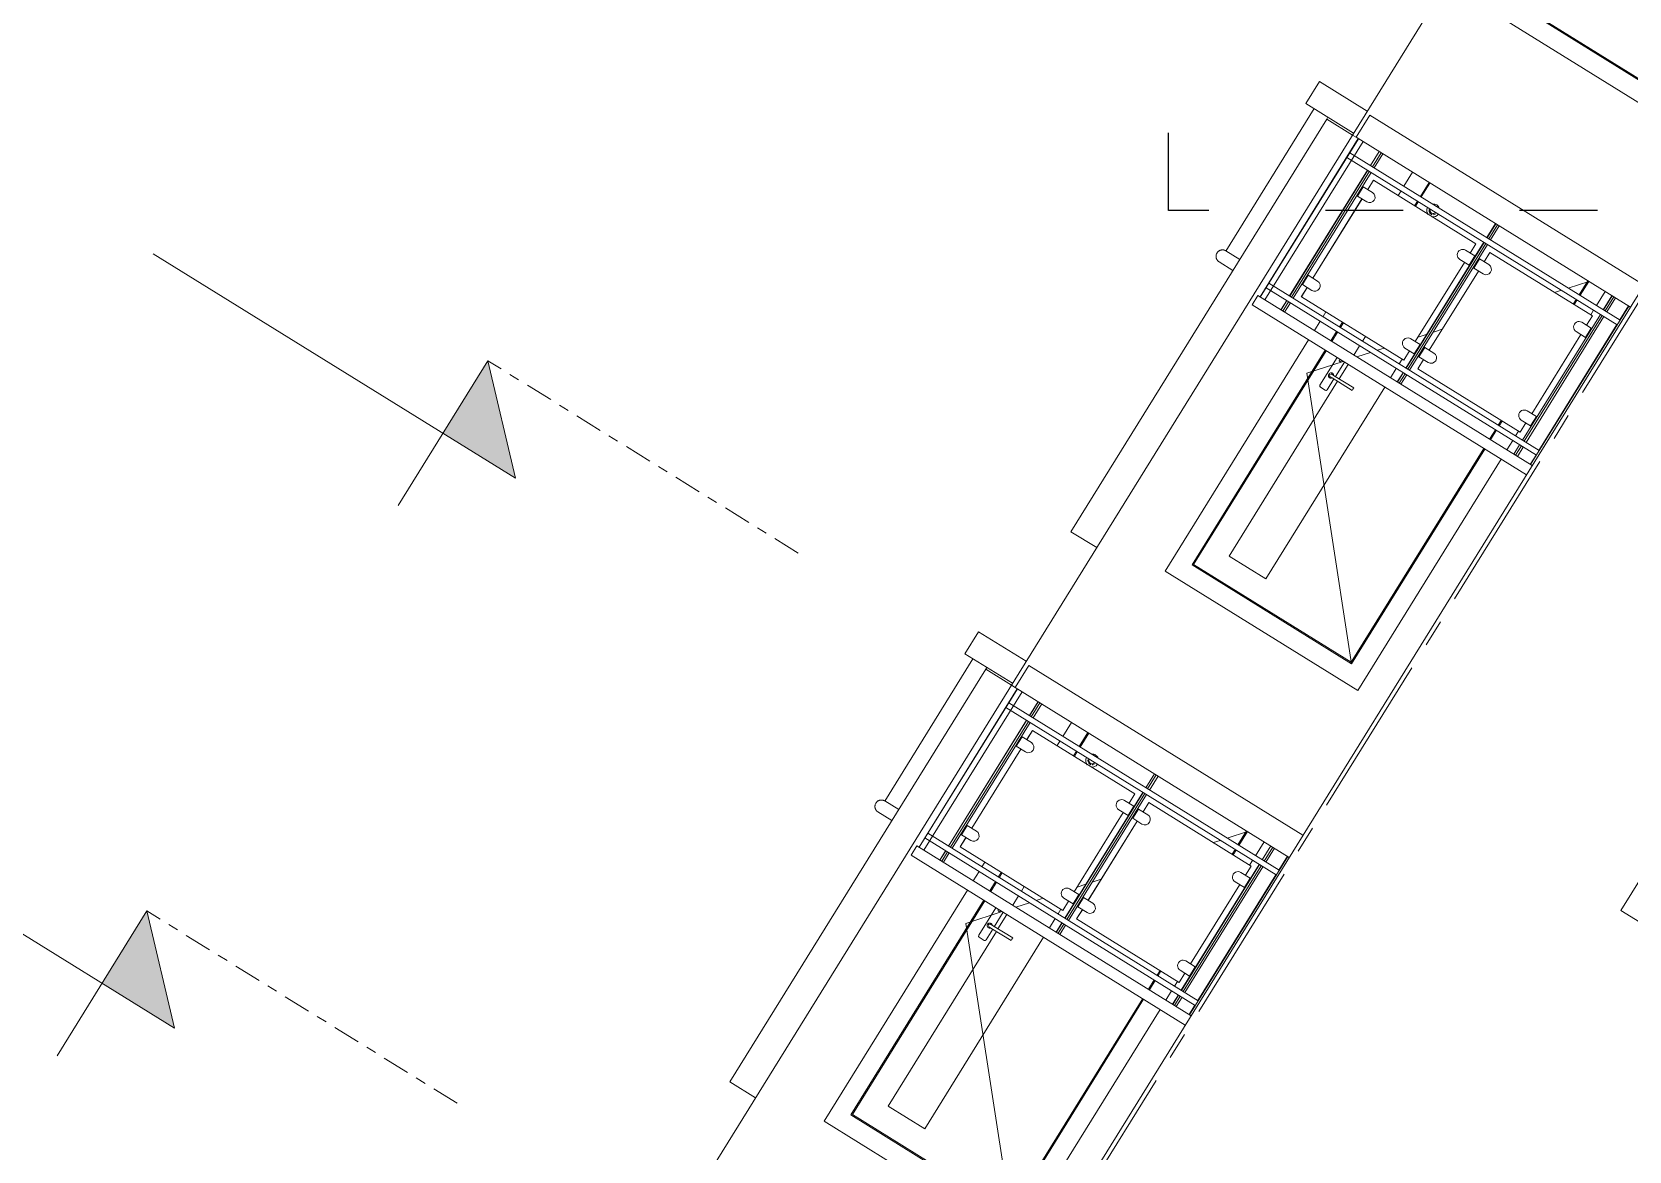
# Model space of a CAD drawing. Header units: millimetres. Extents: x 1373 to 40779, y 1939 to 6439.
# Drawn here: x 3104.5 to 3289.5, y 2469.5 to 2599.2 of the extents above; entities that cross this region are included whole.
import ezdxf

# ---------------------------------------------------------------- set-up
doc = ezdxf.new("R2010")
doc.units = ezdxf.units.MM
for name, pattern in [('ACAD_ISO03W100', [30, 12, -18]), ('Centre', [1.34939, 0.635, -0.23813, 0.23813, -0.23813]), ('IMPORT-CENTER2', [112.5, 75, -12.5, 12.5, -12.5])]:
    doc.linetypes.add(name, pattern=pattern)
for name, color, linetype, lineweight in [('A-DETL', 6, 'Continuous', 30), ('A-DOOR', 31, 'Continuous', 18), ('A-DOOR-FRAM', 31, 'Continuous', 18), ('A-FLOR', 192, 'Continuous', 30), ('A-FLOR-HRAL', 11, 'Continuous', 18), ('A-FLOR-LEVL', 51, 'Continuous', 18), ('A-GLAZ', 151, 'Continuous', 18), ('A-WALL', 20, 'Continuous', 9), ('HESAPLAMALAR', 2, 'Continuous', 30), ('S-GRID', 252, 'IMPORT-CENTER2', 5)]:
    doc.layers.add(name, color=color, linetype=linetype, lineweight=lineweight)

# ---------------------------------------------------------------- blocks, each defined once
blk = doc.blocks.new('A$Cc8751f80')
at = {"linetype": 'ACAD_ISO03W100', "ltscale": 3, "elevation": 20236.31}
blk.add_lwpolyline([(4428.69, 0), (0, 0), (0, 4561.66), (4428.69, 4561.66)], close=True, dxfattribs=at)
blk = doc.blocks.new('JTIRJRT')
at = {"layer": 'A-FLOR-LEVL'}
for points in [[(21893.2, -2072.24), (21893.2, -2111.74), (21932.7, -2072.24)], [(21893.2, -2372.24), (21893.2, -2411.74), (21932.7, -2372.24)]]:
    blk.add_hatch(color=256, dxfattribs=at).paths.add_polyline_path(points)
for p, q in [((21893.2, -2111.74), (21893.2, -2032.75)), ((21932.7, -2072.24), (21735.23, -2072.24)), ((21932.7, -2072.24), (21893.2, -2111.74)), ((21893.2, -2411.74), (21893.2, -2332.75)), ((21932.7, -2372.24), (21735.23, -2372.24)), ((21932.7, -2372.24), (21893.2, -2411.74))]:
    blk.add_line(p, q, dxfattribs=at)
at = {"layer": 'A-FLOR-LEVL', "linetype": 'Centre', "ltscale": 20}
for p, q in [((22062.34, -2111.74), (21893.2, -2111.74)), ((22062.34, -2411.74), (21893.2, -2411.74))]:
    blk.add_line(p, q, dxfattribs=at)
blk = doc.blocks.new('A$Cd4cd2942')
at = {"layer": 'A-DOOR'}
for p, q in [((583.59, 1626.24), (672.09, 1729.74)), ((671.59, 1729.24), (585.59, 1729.24)), ((585.59, 1612.68), (585.59, 1729.24)), ((671.59, 1729.24), (671.59, 1612.68)), ((597.59, 1717.24), (597.59, 1621.89)), ((597.59, 1717.24), (617.59, 1717.24)), ((617.59, 1612.68), (617.59, 1717.24)), ((594.92, 1628.43), (592.26, 1628.43)), ((583.59, 1626.24), (595.02, 1612.68)), ((591.59, 1627.76), (591.59, 1612.68)), ((593.6, 1621.94), (593.59, 1621.94)), ((593.59, 1621.94), (593.59, 1621.94)), ((593.59, 1621.94), (593.59, 1621.94)), ((593.61, 1621.94), (593.6, 1621.94)), ((593.6, 1621.94), (593.6, 1621.94)), ((593.62, 1621.94), (593.61, 1621.94)), ((593.63, 1621.94), (593.62, 1621.94)), ((593.64, 1621.94), (593.63, 1621.94)), ((593.66, 1621.94), (593.64, 1621.94)), ((593.67, 1621.94), (593.66, 1621.94)), ((593.69, 1621.94), (593.67, 1621.94)), ((593.71, 1621.94), (593.69, 1621.94)), ((593.73, 1621.94), (593.71, 1621.94)), ((593.75, 1621.94), (593.73, 1621.94)), ((593.77, 1621.94), (593.75, 1621.94)), ((593.79, 1621.94), (593.77, 1621.94)), ((593.82, 1621.94), (593.79, 1621.94)), ((593.84, 1621.94), (593.82, 1621.94)), ((593.87, 1621.94), (593.84, 1621.94)), ((593.9, 1621.94), (593.87, 1621.94)), ((593.93, 1621.94), (593.9, 1621.94)), ((593.96, 1621.94), (593.93, 1621.94)), ((593.99, 1621.94), (593.96, 1621.94)), ((594.02, 1621.94), (593.99, 1621.94)), ((594.06, 1621.94), (594.02, 1621.94)), ((594.09, 1621.94), (594.06, 1621.94)), ((594.13, 1621.94), (594.09, 1621.94)), ((594.16, 1621.94), (594.13, 1621.94)), ((594.2, 1621.94), (594.16, 1621.94)), ((594.24, 1621.94), (594.2, 1621.94)), ((594.27, 1621.94), (594.24, 1621.94)), ((594.31, 1621.94), (594.27, 1621.94)), ((594.35, 1621.94), (594.31, 1621.94)), ((594.39, 1621.94), (594.35, 1621.94)), ((594.43, 1621.94), (594.39, 1621.94)), ((594.47, 1621.94), (594.43, 1621.94)), ((594.51, 1621.94), (594.47, 1621.94)), ((594.55, 1621.94), (594.51, 1621.94)), ((594.59, 1621.94), (594.55, 1621.94)), ((605.59, 1621.94), (594.59, 1621.94)), ((595.59, 1621.9), (595.59, 1627.76)), ((605.59, 1621.24), (605.59, 1621.94)), ((605.59, 1620.54), (605.59, 1621.24)), ((593.59, 1620.54), (593.59, 1620.54)), ((593.59, 1620.54), (593.59, 1620.54)), ((593.59, 1620.54), (593.6, 1620.54)), ((593.6, 1620.54), (593.6, 1620.54)), ((593.6, 1620.54), (593.61, 1620.54)), ((593.61, 1620.54), (593.62, 1620.54)), ((593.62, 1620.54), (593.63, 1620.54)), ((593.63, 1620.54), (593.64, 1620.54)), ((593.64, 1620.54), (593.65, 1620.54)), ((593.65, 1620.54), (593.67, 1620.54)), ((593.67, 1620.54), (593.68, 1620.54)), ((593.68, 1620.54), (593.7, 1620.54)), ((593.7, 1620.54), (593.72, 1620.54)), ((593.72, 1620.54), (593.74, 1620.54)), ((593.74, 1620.54), (593.76, 1620.54)), ((593.76, 1620.54), (593.79, 1620.54)), ((593.79, 1620.54), (593.81, 1620.54)), ((593.81, 1620.54), (593.84, 1620.54)), ((593.84, 1620.54), (593.86, 1620.54)), ((593.86, 1620.54), (593.89, 1620.54)), ((593.89, 1620.54), (593.92, 1620.54)), ((593.92, 1620.54), (593.95, 1620.54)), ((593.95, 1620.54), (593.98, 1620.54)), ((593.98, 1620.54), (594.02, 1620.54)), ((594.02, 1620.54), (594.05, 1620.54)), ((594.05, 1620.54), (594.08, 1620.54)), ((594.08, 1620.54), (594.12, 1620.54)), ((594.12, 1620.54), (594.15, 1620.54)), ((594.15, 1620.54), (594.19, 1620.54)), ((594.19, 1620.54), (594.23, 1620.54)), ((594.23, 1620.54), (594.26, 1620.54)), ((594.26, 1620.54), (594.3, 1620.54)), ((594.3, 1620.54), (594.34, 1620.54)), ((594.34, 1620.54), (594.38, 1620.54)), ((594.38, 1620.54), (594.42, 1620.54)), ((594.42, 1620.54), (594.46, 1620.54)), ((594.46, 1620.54), (594.5, 1620.54)), ((594.5, 1620.54), (594.54, 1620.54)), ((594.54, 1620.54), (594.58, 1620.54)), ((594.58, 1620.54), (594.59, 1620.54)), ((594.59, 1620.54), (605.59, 1620.54)), ((595.59, 1612.68), (595.59, 1620.56)), ((597.59, 1620.56), (597.59, 1612.68)), ((585.59, 1602.52), (585.59, 1607.6)), ((597.59, 1607.6), (597.59, 1602.52)), ((599.3, 1607.6), (603.58, 1602.52)), ((617.59, 1602.52), (617.59, 1607.6)), ((671.59, 1607.6), (671.59, 1602.52)), ((585.59, 1597.44), (585.59, 1599.98)), ((597.59, 1599.98), (597.59, 1597.44)), ((605.72, 1599.98), (607.86, 1597.44)), ((617.59, 1597.44), (617.59, 1599.98)), ((671.59, 1599.98), (671.59, 1597.44)), ((618.53, 1584.79), (621.31, 1581.48)), ((623.3, 1579.12), (626.11, 1575.79)), ((585.59, 1531.4), (585.59, 1533.94)), ((661.39, 1533.94), (663.53, 1531.4)), ((671.59, 1533.94), (671.59, 1531.4)), ((585.59, 1521.24), (585.59, 1528.86)), ((665.67, 1528.86), (672.09, 1521.24)), ((671.59, 1528.86), (671.59, 1521.24)), ((583.59, 1326.24), (672.09, 1429.74)), ((671.59, 1429.24), (585.59, 1429.24)), ((585.59, 1312.68), (585.59, 1429.24)), ((671.59, 1429.24), (671.59, 1312.68)), ((597.59, 1417.24), (597.59, 1321.89)), ((597.59, 1417.24), (617.59, 1417.24)), ((617.59, 1312.68), (617.59, 1417.24)), ((583.59, 1326.24), (595.02, 1312.68)), ((591.59, 1327.76), (591.59, 1312.68)), ((594.92, 1328.43), (592.26, 1328.43)), ((595.59, 1321.9), (595.59, 1327.76)), ((593.6, 1321.94), (593.59, 1321.94)), ((593.59, 1321.94), (593.59, 1321.94)), ((593.59, 1321.94), (593.59, 1321.94)), ((593.59, 1320.54), (593.59, 1320.54)), ((593.59, 1320.54), (593.59, 1320.54)), ((593.59, 1320.54), (593.6, 1320.54)), ((593.61, 1321.94), (593.6, 1321.94)), ((593.6, 1321.94), (593.6, 1321.94)), ((593.6, 1320.54), (593.6, 1320.54)), ((593.6, 1320.54), (593.61, 1320.54)), ((593.62, 1321.94), (593.61, 1321.94)), ((593.61, 1320.54), (593.62, 1320.54)), ((593.63, 1321.94), (593.62, 1321.94)), ((593.62, 1320.54), (593.63, 1320.54)), ((593.64, 1321.94), (593.63, 1321.94)), ((593.63, 1320.54), (593.64, 1320.54)), ((593.66, 1321.94), (593.64, 1321.94)), ((593.64, 1320.54), (593.65, 1320.54)), ((593.65, 1320.54), (593.67, 1320.54)), ((593.67, 1321.94), (593.66, 1321.94)), ((593.69, 1321.94), (593.67, 1321.94)), ((593.67, 1320.54), (593.68, 1320.54)), ((593.68, 1320.54), (593.7, 1320.54)), ((593.71, 1321.94), (593.69, 1321.94)), ((593.7, 1320.54), (593.72, 1320.54)), ((593.73, 1321.94), (593.71, 1321.94)), ((593.72, 1320.54), (593.74, 1320.54)), ((593.75, 1321.94), (593.73, 1321.94)), ((593.74, 1320.54), (593.76, 1320.54)), ((593.77, 1321.94), (593.75, 1321.94)), ((593.76, 1320.54), (593.79, 1320.54)), ((593.79, 1321.94), (593.77, 1321.94)), ((593.82, 1321.94), (593.79, 1321.94)), ((593.79, 1320.54), (593.81, 1320.54)), ((593.81, 1320.54), (593.84, 1320.54)), ((593.84, 1321.94), (593.82, 1321.94)), ((593.87, 1321.94), (593.84, 1321.94)), ((593.84, 1320.54), (593.86, 1320.54)), ((593.86, 1320.54), (593.89, 1320.54)), ((593.9, 1321.94), (593.87, 1321.94)), ((593.89, 1320.54), (593.92, 1320.54)), ((593.93, 1321.94), (593.9, 1321.94)), ((593.92, 1320.54), (593.95, 1320.54)), ((593.96, 1321.94), (593.93, 1321.94)), ((593.95, 1320.54), (593.98, 1320.54)), ((593.99, 1321.94), (593.96, 1321.94)), ((593.98, 1320.54), (594.02, 1320.54)), ((594.02, 1321.94), (593.99, 1321.94)), ((594.06, 1321.94), (594.02, 1321.94)), ((594.02, 1320.54), (594.05, 1320.54)), ((594.05, 1320.54), (594.08, 1320.54)), ((594.09, 1321.94), (594.06, 1321.94)), ((594.08, 1320.54), (594.12, 1320.54)), ((594.13, 1321.94), (594.09, 1321.94)), ((594.12, 1320.54), (594.15, 1320.54)), ((594.16, 1321.94), (594.13, 1321.94)), ((594.15, 1320.54), (594.19, 1320.54)), ((594.2, 1321.94), (594.16, 1321.94)), ((594.19, 1320.54), (594.23, 1320.54)), ((594.24, 1321.94), (594.2, 1321.94)), ((594.23, 1320.54), (594.26, 1320.54)), ((594.27, 1321.94), (594.24, 1321.94)), ((594.26, 1320.54), (594.3, 1320.54)), ((594.31, 1321.94), (594.27, 1321.94)), ((594.3, 1320.54), (594.34, 1320.54)), ((594.35, 1321.94), (594.31, 1321.94)), ((594.34, 1320.54), (594.38, 1320.54)), ((594.39, 1321.94), (594.35, 1321.94)), ((594.38, 1320.54), (594.42, 1320.54)), ((594.43, 1321.94), (594.39, 1321.94)), ((594.42, 1320.54), (594.46, 1320.54)), ((594.47, 1321.94), (594.43, 1321.94)), ((594.46, 1320.54), (594.5, 1320.54)), ((594.51, 1321.94), (594.47, 1321.94)), ((594.5, 1320.54), (594.54, 1320.54)), ((594.55, 1321.94), (594.51, 1321.94)), ((594.54, 1320.54), (594.58, 1320.54)), ((594.59, 1321.94), (594.55, 1321.94)), ((594.58, 1320.54), (594.59, 1320.54)), ((605.59, 1321.94), (594.59, 1321.94)), ((594.59, 1320.54), (605.59, 1320.54)), ((595.59, 1312.68), (595.59, 1320.56)), ((597.59, 1320.56), (597.59, 1312.68)), ((605.59, 1321.24), (605.59, 1321.94)), ((605.59, 1320.54), (605.59, 1321.24)), ((585.59, 1302.52), (585.59, 1307.6)), ((597.59, 1307.6), (597.59, 1302.52)), ((599.3, 1307.6), (603.58, 1302.52)), ((617.59, 1302.52), (617.59, 1307.6)), ((671.59, 1307.6), (671.59, 1302.52)), ((585.59, 1297.44), (585.59, 1299.98)), ((597.59, 1299.98), (597.59, 1297.44)), ((605.72, 1299.98), (607.86, 1297.44)), ((617.59, 1297.44), (617.59, 1299.98)), ((671.59, 1299.98), (671.59, 1297.44)), ((618.53, 1284.79), (621.31, 1281.48)), ((623.3, 1279.12), (626.11, 1275.79)), ((585.59, 1231.4), (585.59, 1233.94)), ((585.59, 1221.24), (585.59, 1228.86)), ((661.39, 1233.94), (663.53, 1231.4)), ((665.67, 1228.86), (672.09, 1221.24)), ((671.59, 1233.94), (671.59, 1231.4)), ((671.59, 1228.86), (671.59, 1221.24)), ((671.59, 1129.24), (585.59, 1129.24))]:
    blk.add_line(p, q, dxfattribs=at)
for centre, radius, start, end in [((592.26, 1627.76), 0.668, 90, 180), ((592.26, 1627.76), 0.668, 90, 150), ((594.92, 1627.76), 0.668, 0, 90), ((594.92, 1627.76), 0.668, 30, 90), ((593.59, 1621.24), 1.22, 33.93441, 180), ((593.59, 1621.24), 1.22, 180, 326.13325), ((593.59, 1621.24), 1.22, 195, 225), ((593.59, 1621.24), 1.22, 105, 135), ((593.59, 1621.24), 0.7, 150, 180), ((593.59, 1621.24), 0.7, 180, 210), ((593.59, 1621.24), 0.7, 75.71781, 120), ((593.59, 1621.24), 0.7, 240, 285), ((593.59, 1621.24), 1.22, 60, 90), ((593.59, 1621.24), 1.22, 33.93441, 45), ((593.59, 1621.24), 1.22, 240, 267.32795), ((593.59, 1613.06), 0.5, 315, 225), ((593.59, 1621.24), 1.22, 285, 326.13325), ((593.59, 1531.24), 3, 108.84984, 176.89337), ((593.59, 1531.24), 1.98, 90, 174.85057), ((593.59, 1531.24), 1.5, 90, 173.21177), ((593.59, 1531.24), 1.98, 74.95624, 90), ((593.59, 1531.24), 1.5, 6.78823, 90), ((593.59, 1531.24), 3, 3.10663, 71.15016), ((593.59, 1531.24), 1.98, 29.12526, 59.69802), ((593.59, 1531.24), 3, 233.90361, 270), ((593.59, 1531.24), 3, 270, 306), ((592.26, 1327.76), 0.668, 90, 180), ((592.26, 1327.76), 0.668, 90, 150), ((594.92, 1327.76), 0.668, 0, 90), ((594.92, 1327.76), 0.668, 30, 90), ((593.59, 1321.24), 1.22, 33.86369, 180), ((593.59, 1321.24), 1.22, 180, 326.13325), ((593.59, 1321.24), 1.22, 195, 225), ((593.59, 1321.24), 1.22, 105, 135), ((593.59, 1321.24), 0.7, 150, 180), ((593.59, 1321.24), 0.7, 180, 210), ((593.59, 1321.24), 1.22, 240, 267.32795), ((593.59, 1321.24), 0.7, 75, 120), ((593.59, 1321.24), 0.7, 240, 285), ((593.59, 1321.24), 1.22, 61.92714, 90), ((593.59, 1321.24), 1.22, 285, 326.13325), ((593.59, 1321.24), 1.22, 33.86369, 45), ((593.59, 1313.06), 0.5, 315, 225), ((593.59, 1231.24), 3, 108.84984, 176.89337), ((593.59, 1231.24), 1.98, 90, 174.85057), ((593.59, 1231.24), 3, 233.90361, 270), ((593.59, 1231.24), 1.5, 90, 173.21177), ((593.59, 1231.24), 1.98, 74.95624, 90), ((593.59, 1231.24), 1.5, 6.78823, 90), ((593.59, 1231.24), 3, 270, 306), ((593.59, 1231.24), 3, 3.10663, 71.15016), ((593.59, 1231.24), 1.98, 29.12526, 59.69802)]:
    blk.add_arc(centre, radius, start, end, dxfattribs=at)
at = {"layer": 'A-DOOR-FRAM'}
for p, q in [((681.09, 1738.74), (576.09, 1738.74)), ((576.09, 1738.74), (576.09, 1612.68)), ((681.09, 1612.68), (681.09, 1738.74)), ((585.09, 1612.68), (585.09, 1729.74)), ((585.09, 1729.74), (672.09, 1729.74)), ((585.59, 1729.24), (585.59, 1612.68)), ((585.59, 1729.24), (671.59, 1729.24)), ((671.59, 1729.24), (671.59, 1612.68)), ((672.09, 1729.74), (672.09, 1612.68)), ((576.09, 1607.6), (576.09, 1602.52)), ((585.09, 1602.52), (585.09, 1607.6)), ((585.59, 1607.6), (585.59, 1602.52)), ((671.59, 1607.6), (671.59, 1602.52)), ((672.09, 1607.6), (672.09, 1602.52)), ((681.09, 1602.52), (681.09, 1607.6)), ((576.09, 1599.98), (576.09, 1597.44)), ((585.09, 1597.44), (585.09, 1599.98)), ((585.59, 1599.98), (585.59, 1597.44)), ((671.59, 1599.98), (671.59, 1597.44)), ((672.09, 1599.98), (672.09, 1597.44)), ((681.09, 1597.44), (681.09, 1599.98)), ((576.09, 1533.94), (576.09, 1531.4)), ((585.09, 1531.4), (585.09, 1533.94)), ((585.59, 1533.94), (585.59, 1531.4)), ((671.59, 1533.94), (671.59, 1531.4)), ((672.09, 1533.94), (672.09, 1531.4)), ((681.09, 1531.4), (681.09, 1533.94)), ((576.09, 1528.86), (576.09, 1521.24)), ((585.09, 1521.24), (585.09, 1528.86)), ((585.59, 1528.86), (585.59, 1521.24)), ((671.59, 1528.86), (671.59, 1521.24)), ((672.09, 1528.86), (672.09, 1521.24)), ((681.09, 1521.24), (681.09, 1528.86)), ((681.09, 1438.74), (576.09, 1438.74)), ((576.09, 1438.74), (576.09, 1312.68)), ((681.09, 1312.68), (681.09, 1438.74)), ((585.09, 1312.68), (585.09, 1429.74)), ((585.09, 1429.74), (672.09, 1429.74)), ((585.59, 1429.24), (585.59, 1312.68)), ((585.59, 1429.24), (671.59, 1429.24)), ((671.59, 1429.24), (671.59, 1312.68)), ((672.09, 1429.74), (672.09, 1312.68)), ((576.09, 1307.6), (576.09, 1302.52)), ((585.09, 1302.52), (585.09, 1307.6)), ((585.59, 1307.6), (585.59, 1302.52)), ((671.59, 1307.6), (671.59, 1302.52)), ((672.09, 1307.6), (672.09, 1302.52)), ((681.09, 1302.52), (681.09, 1307.6)), ((576.09, 1299.98), (576.09, 1297.44)), ((585.09, 1297.44), (585.09, 1299.98)), ((585.59, 1299.98), (585.59, 1297.44)), ((671.59, 1299.98), (671.59, 1297.44)), ((672.09, 1299.98), (672.09, 1297.44)), ((681.09, 1297.44), (681.09, 1299.98)), ((576.09, 1233.94), (576.09, 1231.4)), ((576.09, 1228.86), (576.09, 1221.24)), ((585.09, 1231.4), (585.09, 1233.94)), ((585.09, 1221.24), (585.09, 1228.86)), ((585.59, 1233.94), (585.59, 1231.4)), ((585.59, 1228.86), (585.59, 1221.24)), ((671.59, 1233.94), (671.59, 1231.4)), ((671.59, 1228.86), (671.59, 1221.24)), ((672.09, 1233.94), (672.09, 1231.4)), ((672.09, 1228.86), (672.09, 1221.24)), ((681.09, 1231.4), (681.09, 1233.94)), ((681.09, 1221.24), (681.09, 1228.86)), ((681.09, 1138.74), (576.09, 1138.74)), ((585.09, 1129.74), (672.09, 1129.74)), ((585.59, 1129.24), (671.59, 1129.24))]:
    blk.add_line(p, q, dxfattribs=at)
at = {"layer": 'A-FLOR', "color": 1, "lineweight": 20}
for p, q in [((545.35, 1521.24), (694.83, 1521.24)), ((545.35, 1521.24), (545.35, 1509.24)), ((694.83, 1509.24), (545.35, 1509.24)), ((545.35, 1221.24), (694.83, 1221.24)), ((545.35, 1221.24), (545.35, 1209.24)), ((694.83, 1209.24), (545.35, 1209.24))]:
    blk.add_line(p, q, dxfattribs=at)
at = {"layer": 'A-FLOR-HRAL'}
for p, q in [((545.35, 1612.68), (694.83, 1612.68)), ((545.35, 1612.68), (545.35, 1607.6)), ((545.35, 1607.6), (694.83, 1607.6)), ((546.51, 1521.24), (546.51, 1607.6)), ((546.62, 1607.6), (546.62, 1521.24)), ((549.16, 1521.24), (549.16, 1607.6)), ((557.87, 1602.52), (557.87, 1607.6)), ((557.95, 1602.52), (557.95, 1607.6)), ((559.86, 1607.6), (559.86, 1602.52)), ((621.31, 1602.52), (621.31, 1607.6)), ((621.39, 1602.52), (621.39, 1607.6)), ((623.3, 1607.6), (623.3, 1602.52)), ((684.75, 1602.52), (684.75, 1607.6)), ((684.83, 1602.52), (684.83, 1607.6)), ((686.74, 1607.6), (686.74, 1602.52)), ((693.78, 1602.52), (693.78, 1607.6)), ((693.95, 1521.24), (693.95, 1607.6)), ((546.62, 1602.52), (693.95, 1602.52)), ((546.62, 1602.52), (546.62, 1599.98)), ((546.62, 1599.98), (693.95, 1599.98)), ((557.87, 1531.4), (557.87, 1599.98)), ((557.95, 1531.4), (557.95, 1599.98)), ((559.86, 1599.98), (559.86, 1531.4)), ((621.31, 1531.4), (621.31, 1599.98)), ((621.39, 1531.4), (621.39, 1599.98)), ((623.3, 1599.98), (623.3, 1531.4)), ((684.75, 1531.4), (684.75, 1599.98)), ((684.83, 1531.4), (684.83, 1599.98)), ((686.74, 1599.98), (686.74, 1531.4)), ((693.78, 1531.4), (693.78, 1599.98)), ((560.11, 1587.28), (560.11, 1592.36)), ((560.11, 1592.36), (560.19, 1592.36)), ((565.26, 1592.36), (560.19, 1592.36)), ((560.19, 1592.36), (560.19, 1587.28)), ((562.67, 1592.36), (562.67, 1597.44)), ((562.67, 1597.44), (562.7, 1597.44)), ((618.53, 1597.44), (562.7, 1597.44)), ((562.7, 1597.44), (562.7, 1592.36)), ((616.02, 1592.36), (615.93, 1592.36)), ((621.09, 1592.36), (616.02, 1592.36)), ((618.53, 1592.36), (618.53, 1597.44)), ((621.09, 1587.28), (621.09, 1592.36)), ((623.55, 1587.28), (623.55, 1592.36)), ((623.55, 1592.36), (623.63, 1592.36)), ((628.7, 1592.36), (623.63, 1592.36)), ((623.63, 1592.36), (623.63, 1587.28)), ((626.11, 1592.36), (626.11, 1597.44)), ((626.11, 1597.44), (626.14, 1597.44)), ((681.97, 1597.44), (626.14, 1597.44)), ((626.14, 1597.44), (626.14, 1592.36)), ((679.46, 1592.36), (679.37, 1592.36)), ((684.53, 1592.36), (679.46, 1592.36)), ((681.97, 1592.36), (681.97, 1597.44)), ((684.53, 1587.28), (684.53, 1592.36)), ((560.11, 1587.28), (560.19, 1587.28)), ((560.19, 1587.28), (565.26, 1587.28)), ((562.67, 1544.1), (562.67, 1587.28)), ((562.7, 1587.28), (562.7, 1544.1)), ((615.93, 1587.28), (616.02, 1587.28)), ((616.02, 1587.28), (621.09, 1587.28)), ((618.53, 1544.1), (618.53, 1587.28)), ((623.55, 1587.28), (623.63, 1587.28)), ((623.63, 1587.28), (628.7, 1587.28)), ((626.11, 1544.1), (626.11, 1587.28)), ((626.14, 1587.28), (626.14, 1544.1)), ((679.37, 1587.28), (679.46, 1587.28)), ((679.46, 1587.28), (684.53, 1587.28)), ((681.97, 1544.1), (681.97, 1587.28)), ((560.11, 1539.02), (560.11, 1544.1)), ((560.11, 1544.1), (560.19, 1544.1)), ((565.26, 1544.1), (560.19, 1544.1)), ((560.19, 1544.1), (560.19, 1539.02)), ((616.02, 1544.1), (615.93, 1544.1)), ((621.09, 1544.1), (616.02, 1544.1)), ((621.09, 1539.02), (621.09, 1544.1)), ((623.55, 1539.02), (623.55, 1544.1)), ((623.55, 1544.1), (623.63, 1544.1)), ((628.7, 1544.1), (623.63, 1544.1)), ((623.63, 1544.1), (623.63, 1539.02)), ((679.46, 1544.1), (679.37, 1544.1)), ((684.53, 1544.1), (679.46, 1544.1)), ((684.53, 1539.02), (684.53, 1544.1)), ((560.11, 1539.02), (560.19, 1539.02)), ((560.19, 1539.02), (565.26, 1539.02)), ((562.67, 1533.94), (562.67, 1539.02)), ((562.67, 1533.94), (562.7, 1533.94)), ((562.7, 1539.02), (562.7, 1533.94)), ((562.7, 1533.94), (618.53, 1533.94)), ((615.93, 1539.02), (616.02, 1539.02)), ((616.02, 1539.02), (621.09, 1539.02)), ((618.53, 1533.94), (618.53, 1539.02)), ((623.55, 1539.02), (623.63, 1539.02)), ((623.63, 1539.02), (628.7, 1539.02)), ((626.11, 1533.94), (626.11, 1539.02)), ((626.11, 1533.94), (626.14, 1533.94)), ((626.14, 1539.02), (626.14, 1533.94)), ((626.14, 1533.94), (681.97, 1533.94)), ((679.37, 1539.02), (679.46, 1539.02)), ((679.46, 1539.02), (684.53, 1539.02)), ((681.97, 1533.94), (681.97, 1539.02)), ((546.62, 1531.4), (693.95, 1531.4)), ((546.62, 1531.4), (546.62, 1528.86)), ((546.62, 1528.86), (693.95, 1528.86)), ((557.87, 1521.24), (557.87, 1528.86)), ((557.95, 1521.24), (557.95, 1528.86)), ((559.86, 1528.86), (559.86, 1521.24)), ((621.31, 1521.24), (621.31, 1528.86)), ((621.39, 1521.24), (621.39, 1528.86)), ((623.3, 1528.86), (623.3, 1521.24)), ((684.75, 1521.24), (684.75, 1528.86)), ((684.83, 1521.24), (684.83, 1528.86)), ((686.74, 1528.86), (686.74, 1521.24)), ((693.78, 1521.24), (693.78, 1528.86)), ((545.35, 1312.68), (694.83, 1312.68)), ((545.35, 1312.68), (545.35, 1307.6)), ((545.35, 1307.6), (694.83, 1307.6)), ((546.51, 1221.24), (546.51, 1307.6)), ((546.62, 1307.6), (546.62, 1221.24)), ((546.62, 1302.52), (693.95, 1302.52)), ((546.62, 1302.52), (546.62, 1299.98)), ((549.16, 1221.24), (549.16, 1307.6)), ((557.87, 1302.52), (557.87, 1307.6)), ((557.95, 1302.52), (557.95, 1307.6)), ((559.86, 1307.6), (559.86, 1302.52)), ((621.31, 1302.52), (621.31, 1307.6)), ((621.39, 1302.52), (621.39, 1307.6)), ((623.3, 1307.6), (623.3, 1302.52)), ((684.75, 1302.52), (684.75, 1307.6)), ((684.83, 1302.52), (684.83, 1307.6)), ((686.74, 1307.6), (686.74, 1302.52)), ((693.78, 1302.52), (693.78, 1307.6)), ((693.95, 1221.24), (693.95, 1307.6)), ((546.62, 1299.98), (693.95, 1299.98)), ((557.87, 1231.4), (557.87, 1299.98)), ((557.95, 1231.4), (557.95, 1299.98)), ((559.86, 1299.98), (559.86, 1231.4)), ((562.67, 1292.36), (562.67, 1297.44)), ((562.67, 1297.44), (562.7, 1297.44)), ((618.53, 1297.44), (562.7, 1297.44)), ((562.7, 1297.44), (562.7, 1292.36)), ((618.53, 1292.36), (618.53, 1297.44)), ((621.31, 1231.4), (621.31, 1299.98)), ((621.39, 1231.4), (621.39, 1299.98)), ((623.3, 1299.98), (623.3, 1231.4)), ((626.11, 1292.36), (626.11, 1297.44)), ((626.11, 1297.44), (626.14, 1297.44)), ((681.97, 1297.44), (626.14, 1297.44)), ((626.14, 1297.44), (626.14, 1292.36)), ((681.97, 1292.36), (681.97, 1297.44)), ((684.75, 1231.4), (684.75, 1299.98)), ((684.83, 1231.4), (684.83, 1299.98)), ((686.74, 1299.98), (686.74, 1231.4)), ((693.78, 1231.4), (693.78, 1299.98)), ((546.62, 1292.35), (546.62, 1292.36)), ((560.11, 1287.28), (560.11, 1292.36)), ((560.11, 1292.36), (560.19, 1292.36)), ((565.26, 1292.36), (560.19, 1292.36)), ((560.19, 1292.36), (560.19, 1287.28)), ((616.02, 1292.36), (615.93, 1292.36)), ((621.09, 1292.36), (616.02, 1292.36)), ((621.09, 1287.28), (621.09, 1292.36)), ((623.55, 1287.28), (623.55, 1292.36)), ((623.55, 1292.36), (623.63, 1292.36)), ((628.7, 1292.36), (623.63, 1292.36)), ((623.63, 1292.36), (623.63, 1287.28)), ((679.46, 1292.36), (679.37, 1292.36)), ((684.53, 1292.36), (679.46, 1292.36)), ((684.53, 1287.28), (684.53, 1292.36)), ((560.11, 1287.28), (560.19, 1287.28)), ((560.19, 1287.28), (565.26, 1287.28)), ((562.67, 1244.1), (562.67, 1287.28)), ((562.7, 1287.28), (562.7, 1244.1)), ((615.93, 1287.28), (616.02, 1287.28)), ((616.02, 1287.28), (621.09, 1287.28)), ((618.53, 1244.1), (618.53, 1287.28)), ((623.55, 1287.28), (623.63, 1287.28)), ((623.63, 1287.28), (628.7, 1287.28)), ((626.11, 1244.1), (626.11, 1287.28)), ((626.14, 1287.28), (626.14, 1244.1)), ((679.37, 1287.28), (679.46, 1287.28)), ((679.46, 1287.28), (684.53, 1287.28)), ((681.97, 1244.1), (681.97, 1287.28)), ((560.11, 1239.02), (560.11, 1244.1)), ((560.11, 1244.1), (560.19, 1244.1)), ((565.26, 1244.1), (560.19, 1244.1)), ((560.19, 1244.1), (560.19, 1239.02)), ((616.02, 1244.1), (615.93, 1244.1)), ((621.09, 1244.1), (616.02, 1244.1)), ((621.09, 1239.02), (621.09, 1244.1)), ((623.55, 1239.02), (623.55, 1244.1)), ((623.55, 1244.1), (623.63, 1244.1)), ((628.7, 1244.1), (623.63, 1244.1)), ((623.63, 1244.1), (623.63, 1239.02)), ((679.46, 1244.1), (679.37, 1244.1)), ((684.53, 1244.1), (679.46, 1244.1)), ((684.53, 1239.02), (684.53, 1244.1)), ((546.62, 1239.02), (546.62, 1239.09)), ((560.11, 1239.02), (560.19, 1239.02)), ((560.19, 1239.02), (565.26, 1239.02)), ((562.67, 1233.94), (562.67, 1239.02)), ((562.7, 1239.02), (562.7, 1233.94)), ((615.93, 1239.02), (616.02, 1239.02)), ((616.02, 1239.02), (621.09, 1239.02)), ((618.53, 1233.94), (618.53, 1239.02)), ((623.55, 1239.02), (623.63, 1239.02)), ((623.63, 1239.02), (628.7, 1239.02)), ((626.11, 1233.94), (626.11, 1239.02)), ((626.14, 1239.02), (626.14, 1233.94)), ((679.37, 1239.02), (679.46, 1239.02)), ((679.46, 1239.02), (684.53, 1239.02)), ((681.97, 1233.94), (681.97, 1239.02)), ((546.62, 1231.4), (693.95, 1231.4)), ((546.62, 1231.4), (546.62, 1228.86)), ((546.62, 1228.86), (693.95, 1228.86)), ((557.87, 1221.24), (557.87, 1228.86)), ((557.95, 1221.24), (557.95, 1228.86)), ((559.86, 1228.86), (559.86, 1221.24)), ((562.67, 1233.94), (562.7, 1233.94)), ((562.7, 1233.94), (618.53, 1233.94)), ((621.31, 1221.24), (621.31, 1228.86)), ((621.39, 1221.24), (621.39, 1228.86)), ((623.3, 1228.86), (623.3, 1221.24)), ((626.11, 1233.94), (626.14, 1233.94)), ((626.14, 1233.94), (681.97, 1233.94)), ((684.75, 1221.24), (684.75, 1228.86)), ((684.83, 1221.24), (684.83, 1228.86)), ((686.74, 1228.86), (686.74, 1221.24)), ((693.78, 1221.24), (693.78, 1228.86))]:
    blk.add_line(p, q, dxfattribs=at)
at = {"layer": 'A-FLOR-HRAL', "linetype": 'Continuous'}
for p, q in [((558.91, 1602.52), (558.91, 1607.6)), ((622.35, 1602.52), (622.35, 1607.6)), ((685.79, 1602.52), (685.79, 1607.6)), ((693.86, 1602.52), (693.86, 1607.6)), ((558.91, 1531.4), (558.91, 1599.98)), ((622.35, 1531.4), (622.35, 1599.98)), ((685.79, 1531.4), (685.79, 1599.98)), ((693.86, 1531.4), (693.86, 1599.98)), ((623.59, 1587.28), (623.59, 1589.62)), ((557.91, 1531.4), (557.91, 1535.03)), ((684.79, 1531.4), (684.79, 1535.03)), ((558.91, 1521.24), (558.91, 1528.86)), ((622.35, 1521.24), (622.35, 1528.86)), ((684.79, 1521.24), (684.79, 1525.03)), ((685.79, 1521.24), (685.79, 1528.86)), ((693.86, 1521.24), (693.86, 1528.86)), ((557.91, 1521.24), (557.91, 1522.45)), ((558.91, 1302.52), (558.91, 1307.6)), ((622.35, 1302.52), (622.35, 1307.6)), ((685.79, 1302.52), (685.79, 1307.6)), ((693.86, 1302.52), (693.86, 1307.6)), ((558.91, 1231.4), (558.91, 1299.98)), ((622.35, 1231.4), (622.35, 1299.98)), ((685.79, 1231.4), (685.79, 1299.98)), ((693.86, 1231.4), (693.86, 1299.98)), ((623.59, 1287.28), (623.59, 1289.82)), ((557.91, 1231.4), (557.91, 1235.8)), ((558.91, 1221.24), (558.91, 1228.86)), ((622.35, 1221.24), (622.35, 1228.86)), ((685.79, 1221.24), (685.79, 1228.86)), ((693.86, 1221.24), (693.86, 1228.86)), ((557.91, 1221.24), (557.91, 1222.45)), ((684.79, 1221.24), (684.79, 1225.03))]:
    blk.add_line(p, q, dxfattribs=at)
at = {"layer": 'A-FLOR-HRAL'}
for centre, start_param, end_param in [((565.26, 1589.82), 3.141593, 6.283185), ((616.02, 1589.82), 0, 3.141593), ((628.7, 1589.82), 3.141593, 6.283185), ((679.46, 1589.82), 0, 3.141593), ((565.26, 1541.56), 3.141593, 6.283185), ((616.02, 1541.56), 0, 3.141593), ((628.7, 1541.56), 3.141593, 6.283185), ((679.46, 1541.56), 0, 3.141593), ((565.26, 1289.82), 3.141593, 6.283185), ((616.02, 1289.82), 0, 3.141593), ((628.7, 1289.82), 3.141593, 6.283185), ((679.46, 1289.82), 0, 3.141593), ((565.26, 1241.56), 3.141593, 6.283185), ((616.02, 1241.56), 0, 3.141593), ((628.7, 1241.56), 3.141593, 6.283185), ((679.46, 1241.56), 0, 3.141593)]:
    blk.add_ellipse(centre, major_axis=(0, 2.54), ratio=0.999054, start_param=start_param, end_param=end_param, dxfattribs=at)
at = {"layer": 'A-GLAZ'}
for p, q in [((529.35, 1521.24), (529.35, 1746.24)), ((543.35, 1746.24), (529.35, 1746.24)), ((529.35, 1603.77), (521.78, 1603.77)), ((521.78, 1597.88), (521.78, 1520.24)), ((521.78, 1597.77), (529.35, 1597.77)), ((517.35, 1520.24), (543.35, 1520.24)), ((517.35, 1508.24), (517.35, 1520.24)), ((529.35, 1521.24), (543.35, 1521.24)), ((529.35, 1521.24), (529.35, 1520.24)), ((543.35, 1508.24), (517.35, 1508.24)), ((529.35, 1221.24), (529.35, 1446.24)), ((543.35, 1446.24), (529.35, 1446.24)), ((529.35, 1303.77), (521.78, 1303.77)), ((521.78, 1297.88), (521.78, 1220.24)), ((521.78, 1297.77), (529.35, 1297.77)), ((529.35, 1221.24), (543.35, 1221.24)), ((529.35, 1221.24), (529.35, 1220.24)), ((517.35, 1220.24), (543.35, 1220.24)), ((517.35, 1208.24), (517.35, 1220.24)), ((543.35, 1208.24), (517.35, 1208.24))]:
    blk.add_line(p, q, dxfattribs=at)
for points, knots in [([(521.78, 1603.77), (521.72, 1603.77), (521.59, 1603.76), (521.39, 1603.74), (521.2, 1603.71), (521.01, 1603.67), (520.82, 1603.61), (520.63, 1603.54), (520.45, 1603.46), (520.28, 1603.37), (520.12, 1603.26), (519.9, 1603.11), (519.7, 1602.94), (519.53, 1602.75), (519.36, 1602.54), (519.18, 1602.27), (519, 1601.92), (518.83, 1601.42), (518.78, 1601.03), (518.78, 1600.77)], [0.5, 0.5, 0.5, 0.5, 0.5208333, 0.5416667, 0.5625, 0.5833333, 0.6041667, 0.625, 0.6458333, 0.6666667, 0.6875, 0.7083333, 0.75, 0.7708333, 0.7916667, 0.8333333, 0.875, 0.9166667, 1, 1, 1, 1]), ([(518.78, 1600.77), (518.78, 1600.5), (518.83, 1600.11), (519, 1599.61), (519.18, 1599.26), (519.36, 1598.99), (519.53, 1598.79), (519.7, 1598.6), (519.95, 1598.38), (520.23, 1598.2), (520.45, 1598.07), (520.63, 1597.99), (520.82, 1597.92), (521.01, 1597.87), (521.2, 1597.82), (521.39, 1597.79), (521.59, 1597.77), (521.72, 1597.77), (521.78, 1597.77)], [0, 0, 0, 0, 0.0833333, 0.125, 0.1666667, 0.2083333, 0.2291667, 0.25, 0.2916667, 0.3333333, 0.3541667, 0.375, 0.3958333, 0.4166667, 0.4375, 0.4583333, 0.4791667, 0.5, 0.5, 0.5, 0.5]), ([(521.78, 1303.77), (521.72, 1303.77), (521.59, 1303.76), (521.39, 1303.74), (521.2, 1303.71), (521.01, 1303.67), (520.82, 1303.61), (520.63, 1303.54), (520.45, 1303.46), (520.28, 1303.37), (520.12, 1303.26), (519.9, 1303.11), (519.7, 1302.94), (519.53, 1302.75), (519.36, 1302.54), (519.18, 1302.27), (519, 1301.92), (518.83, 1301.42), (518.78, 1301.03), (518.78, 1300.77)], [0.5, 0.5, 0.5, 0.5, 0.5208333, 0.5416667, 0.5625, 0.5833333, 0.6041667, 0.625, 0.6458333, 0.6666667, 0.6875, 0.7083333, 0.75, 0.7708333, 0.7916667, 0.8333333, 0.875, 0.9166667, 1, 1, 1, 1]), ([(518.78, 1300.77), (518.78, 1300.5), (518.83, 1300.11), (519, 1299.61), (519.18, 1299.26), (519.36, 1298.99), (519.53, 1298.79), (519.7, 1298.6), (519.95, 1298.38), (520.23, 1298.2), (520.45, 1298.07), (520.63, 1297.99), (520.82, 1297.92), (521.01, 1297.87), (521.2, 1297.82), (521.39, 1297.79), (521.59, 1297.77), (521.72, 1297.77), (521.78, 1297.77)], [0, 0, 0, 0, 0.0833333, 0.125, 0.1666667, 0.2083333, 0.2291667, 0.25, 0.2916667, 0.3333333, 0.3541667, 0.375, 0.3958333, 0.4166667, 0.4375, 0.4583333, 0.4791667, 0.5, 0.5, 0.5, 0.5])]:
    blk.add_open_spline(points, degree=3, knots=knots, dxfattribs=at)
at = {"layer": 'A-WALL'}
for p, q in [((543.35, 921.24), (543.35, 2109.24)), ((694.83, 921.24), (694.83, 2109.24)), ((543.35, 1521.24), (545.35, 1521.24)), ((838.42, 1311.24), (838.42, 1461.24)), ((838.42, 1461.24), (988.27, 1461.24)), ((545.35, 1221.24), (543.35, 1221.24))]:
    blk.add_line(p, q, dxfattribs=at)
at = {"layer": 'S-GRID', "lineweight": 18}
blk.add_line((696.83, 66.61), (696.83, 2567.59), dxfattribs=at)
at = {"layer": 'A-DETL'}
blk.add_blockref('JTIRJRT', (-21635.21, 3932.97), dxfattribs=at)

msp = doc.modelspace()

# ---------------------------------------------------------------- block references
at = {"color": 4, "xscale": 0.25, "yscale": 0.25, "zscale": 0.25}
msp.add_blockref('A$Cc8751f80', (3236.17, 2578.53), dxfattribs=at)
at = {"layer": 'HESAPLAMALAR', "color": 4, "xscale": -0.2499999999999999, "yscale": 0.2499999999999999, "zscale": 0.25, "rotation": 148.2085814663688}
msp.add_blockref('A$Cd4cd2942', (3302.87, 2918.35), dxfattribs=at)

doc.saveas('drawing.dxf')
